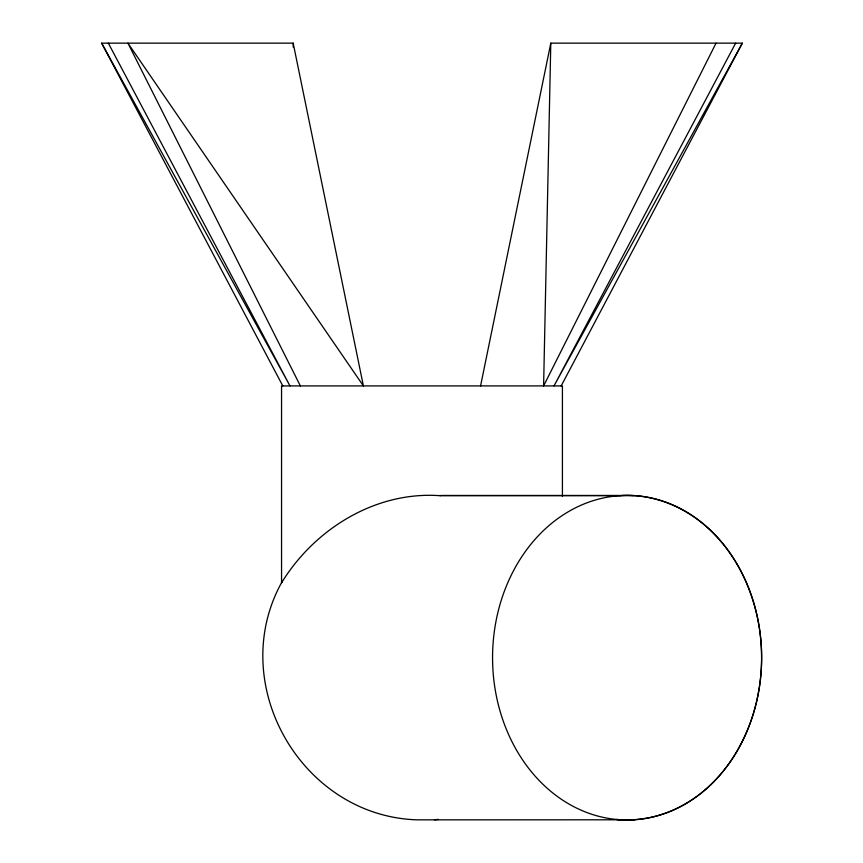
<?xml version="1.0" encoding="UTF-8"?>
<svg xmlns="http://www.w3.org/2000/svg" width="863" height="863" viewBox="0 0 863 863"><rect width="100%" height="100%" fill="white"/><g stroke="black" fill="none" stroke-linecap="round" stroke-linejoin="round"><path stroke-width="1.29" d="M561.177 385.912L742.331 43.15L550.799 43.15L543.604 385.912L716.042 43.15M480.572 385.912L550.799 43.15M562.417 496.43L562.417 385.912L281.554 385.912L281.554 582.816L281.921 582.007C225.405 683.593 301.37 816.474 417.465 819.85L634.564 819.796M735.643 43.15L554.003 385.912L742.331 43.15M281.554 582.816C314.736 528.609 376.441 490.551 441.209 495.783M434.456 819.796L438.361 819.375M282.794 385.912L101.651 43.15L293.172 43.15L363.399 385.912L127.929 43.15L300.367 385.912M439.763 495.524L633.669 495.524A162.266 134.52 -90 0 1 740.141 745.6A162.266 134.52 -90 0 1 507.422 731.835A162.266 134.52 -90 0 1 633.658 495.621M442.212 495.578L619.591 495.578M101.651 43.15L289.979 385.912L108.328 43.15M293.172 43.15L293.258 47.185M619.602 495.675A162.266 134.52 90 0 1 761.587 659.461A162.266 134.52 90 0 1 616.667 819.462"/></g></svg>
